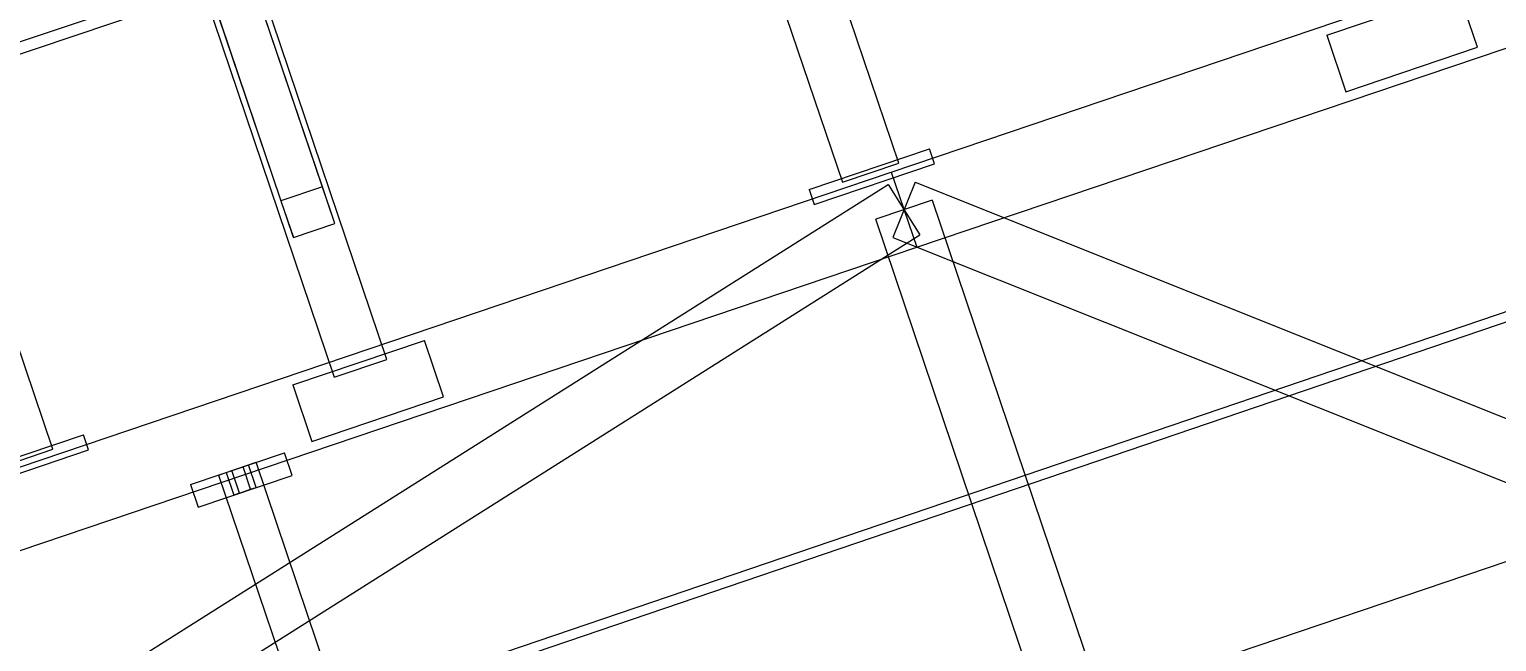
# Model space of a CAD drawing. Header units: millimetres. Extents: x -1970 to 34302, y -65268 to 6837.
# Drawn here: x 9857 to 10596, y 3017 to 3325 of the extents above; entities that cross this region are included whole.
import ezdxf

# ---------------------------------------------------------------- set-up
doc = ezdxf.new("R2010")
doc.units = ezdxf.units.MM
doc.layers.add('COTAS_P', color=1, linetype='Continuous', lineweight=0)
doc.layers.add('lateral_C01', color=7, linetype='Continuous', lineweight=0)
doc.dimstyles.new('R19_100', dxfattribs={"dimtxt": 250, "dimasz": 150, "dimexe": 150, "dimexo": 80, "dimgap": 100, "dimtad": 1, "dimtih": 1, "dimtoh": 1, "dimdsep": 46, "dimcen": 0.09, "dimadec": 0, "dimazin": 0, "dimtfac": 1, "dimtdec": 4, "dimtofl": 0, "dimtmove": 0, "dimatfit": 3, "dimfxl": 1, "dimtolj": 1, "dimtzin": 0, "dimarcsym": 0})

# ---------------------------------------------------------------- blocks, each defined once
blk = doc.blocks.new('*D0')
at = {"layer": 'COTAS_P', "color": 0, "lineweight": -2, "transparency": 16777216}
for p, q in [((10918.91, 3565.84), (10608.35, 4484.78)), ((1803.31, 1350.65), (10514.27, 4294.65)), ((1923.74, 525.79), (1613.18, 1444.73))]:
    blk.add_line(p, q, dxfattribs=at)
at = {"layer": 'COTAS_P', "color": 0, "transparency": 16777216}
for points in [[(10506.26, 4318.34), (10522.27, 4270.97), (10656.37, 4342.68)], [(1795.3, 1374.33), (1811.31, 1326.96), (1661.2, 1302.62)]]:
    blk.add_solid(points, dxfattribs=at)
at = {"layer": 'Defpoints', "color": 0, "transparency": 16777216}
for p in [(10656.37, 4342.68), (10944.53, 3490.06), (1949.36, 450)]:
    blk.add_point(p, dxfattribs=at)

msp = doc.modelspace()

# ---------------------------------------------------------------- linework, layer by layer
at = {"layer": 'lateral_C01'}
for p, q in [((9790.156, 3298.333), (10216.713, 3441.684)), ((10218.624, 3435.997), (9792.067, 3292.646)), ((10036.744, 3158.978), (9964.705, 3372.134)), ((10004.213, 3245.863), (9961.95, 3370.915)), ((9938.179, 3363.169), (10010.218, 3150.013)), ((9941.108, 3363.871), (9983.371, 3238.82)), ((10290.917, 3253.324), (10613.019, 3362.183)), ((10010.442, 3227.433), (9968.179, 3352.484)), ((9989.6, 3220.389), (9947.337, 3345.44)), ((10510.41, 3322.227), (10576.725, 3344.64)), ((10586.331, 3316.219), (10576.725, 3344.64)), ((10294.693, 3257.767), (10266.453, 3341.327)), ((10238.032, 3331.722), (10266.272, 3248.162)), ((10303.724, 3215.43), (10625.826, 3324.289)), ((10510.41, 3322.227), (10520.016, 3293.807)), ((2012.494, 264.236), (11002.451, 3319.63)), ((2014.103, 259.502), (11004.06, 3314.896)), ((10520.016, 3293.807), (10586.331, 3316.219)), ((10249.527, 3244.614), (10310.158, 3265.105)), ((10312.719, 3257.526), (10310.158, 3265.105)), ((10252.088, 3237.035), (10312.719, 3257.526)), ((10266.272, 3248.162), (10294.693, 3257.767)), ((9154.087, 2869.115), (10290.917, 3253.324)), ((9245.334, 2588.118), (10289.314, 3247.061)), ((10289.314, 3247.061), (10305.327, 3221.692)), ((10290.917, 3253.324), (10303.724, 3215.43)), ((10302.888, 3248.305), (10291.753, 3220.449)), ((10302.888, 3248.305), (10717.841, 3082.431)), ((10004.213, 3245.863), (9983.371, 3238.82)), ((10010.442, 3227.433), (10004.213, 3245.863)), ((10249.527, 3244.614), (10252.088, 3237.035)), ((10311.531, 3239.18), (10283.11, 3229.574)), ((10311.531, 3239.18), (10404.381, 2964.445)), ((9983.371, 3238.82), (9989.6, 3220.389)), ((9989.6, 3220.389), (10010.442, 3227.433)), ((10375.961, 2954.84), (10283.11, 3229.574)), ((9261.347, 2562.749), (10305.327, 3221.692)), ((10291.753, 3220.449), (10706.705, 3054.574)), ((9166.894, 2831.22), (10303.724, 3215.43)), ((9868.382, 3113.689), (9839.896, 3197.976)), ((9989.363, 3146.131), (10055.678, 3168.544)), ((10065.283, 3140.123), (10055.678, 3168.544)), ((10010.218, 3150.013), (10036.744, 3158.978)), ((9989.363, 3146.131), (9998.968, 3117.711)), ((9998.968, 3117.711), (10065.283, 3140.123)), ((9823.216, 3100.535), (9883.847, 3121.026)), ((9886.408, 3113.447), (9883.847, 3121.026)), ((9825.777, 3092.956), (9886.408, 3113.447)), ((9839.961, 3104.083), (9868.382, 3113.689)), ((9937.71, 3095.952), (9985.078, 3111.961)), ((9951.921, 3100.755), (9970.868, 3107.158)), ((9964.236, 3104.917), (9967.078, 3105.877)), ((9970.92, 3094.509), (9967.078, 3105.877)), ((10017.037, 2970.549), (9970.868, 3107.158)), ((9988.92, 3100.592), (9985.078, 3111.961)), ((9941.552, 3084.584), (9988.92, 3100.592)), ((9951.921, 3100.755), (9998.09, 2964.145)), ((9955.71, 3102.035), (9958.552, 3102.996)), ((9955.71, 3102.035), (9959.552, 3090.667)), ((9958.552, 3102.996), (9964.236, 3104.917)), ((9962.394, 3091.628), (9958.552, 3102.996)), ((9968.078, 3093.549), (9964.236, 3104.917)), ((9937.71, 3095.952), (9941.552, 3084.584)), ((9962.394, 3091.628), (9959.552, 3090.667)), ((9962.394, 3091.628), (9968.078, 3093.549)), ((9968.078, 3093.549), (9970.92, 3094.509)), ((10382.167, 2983.327), (10704.269, 3092.186))]:
    msp.add_line(p, q, dxfattribs=at)

# ---------------------------------------------------------------- dimensions: what is measured, and where the dimension line sits
at = {"layer": 'COTAS_P'}
dim = msp.add_aligned_dim(p1=(1949.358, 450), p2=(10944.529, 3490.056), distance=900, text='<> P', dimstyle='R19_100', dxfattribs=at)
dim.commit()
dim.dimension.update_dxf_attribs({"geometry": '*D0', "text_midpoint": (6158.787, 2822.651)})

doc.saveas('drawing.dxf')
